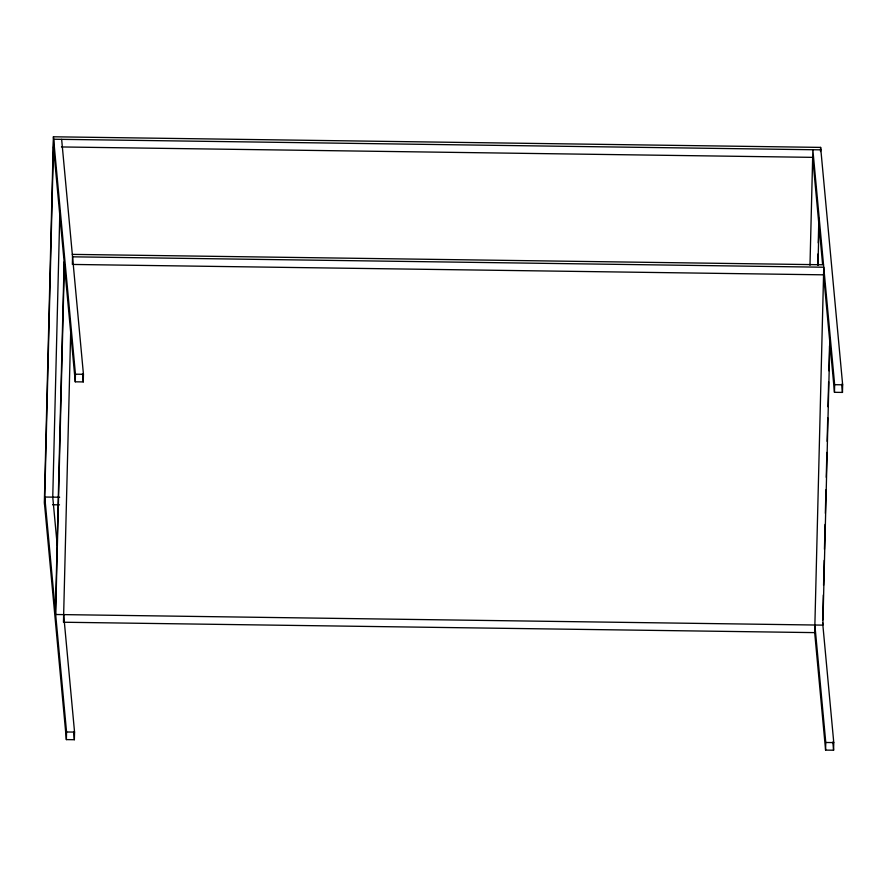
<?xml version="1.0" encoding="UTF-8"?>
<svg xmlns="http://www.w3.org/2000/svg" width="887" height="887" viewBox="0 0 887 887"><rect width="100%" height="100%" fill="white"/><g stroke="black" fill="none" stroke-linecap="round" stroke-linejoin="round"><path stroke-width="1.33" d="M73.732 264.459L823.568 274.826L834.467 392.309L842.462 392.42L842.65 384.803L820.63 147.397L53.42 136.786L44.35 502.197L66.37 739.603L74.364 739.714L74.552 732.097L63.653 614.613M44.572 504.636L53.652 139.237L820.852 149.848M59.872 210.629L52.754 497.141L57.2 545.073M55.437 612.063L64.13 261.876M64.363 264.326L55.659 614.503L822.87 625.124L829.91 341.373M63.465 622.231L70.705 330.873M72.357 264.437L72.546 256.82L823.757 267.22L814.687 632.619L825.586 750.103L833.58 750.214L833.769 742.596L822.637 622.674M66.37 739.603L66.558 731.986L44.771 497.03L59.673 497.23M61.646 139.348L83.445 374.303L83.256 381.92L75.262 381.809L75.45 374.192L53.42 136.786M809.986 265.313L812.858 149.737L834.656 384.692L834.467 392.309M817.703 265.047L817.98 253.981M818.257 242.905L818.668 226.296M820.519 151.555L820.63 147.397M817.98 265.424L819.156 218.368M822.704 619.902L823.324 594.989M823.568 585.298L824.189 560.384M824.455 549.319L825.076 524.405M825.353 513.329L825.941 489.801M826.252 477.339L826.872 452.425M827.139 441.36L827.726 417.821M828.003 406.756L828.624 381.842M828.89 370.766L829.511 345.852M825.586 750.103L825.775 742.486L814.876 625.013M61.458 146.954L812.669 157.354L822.582 264.171M72.313 254.381L823.535 264.769M75.45 374.192L83.445 374.303M834.656 384.692L842.65 384.803M52.566 504.747L59.484 504.847M64.851 622.253L814.687 632.619M66.558 731.986L74.552 732.097M825.775 742.486L833.769 742.596M841.696 384.226L842.462 392.42M832.815 741.964L833.58 750.214M82.491 373.715L83.256 381.92M53.464 146.843L75.262 381.809M73.61 731.509L74.364 739.714"/></g></svg>
